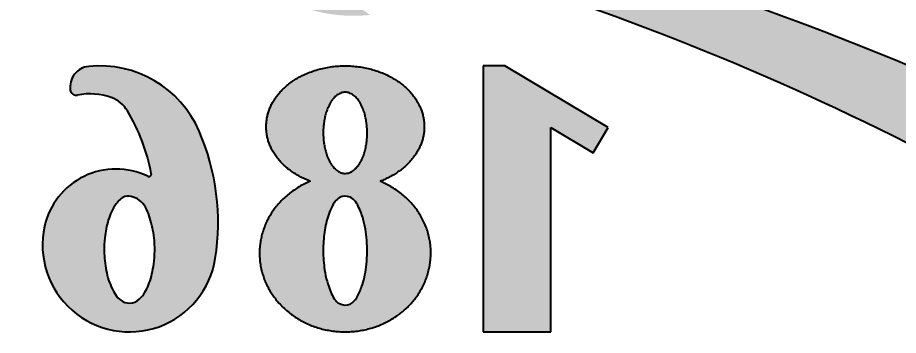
# Model space of a CAD drawing. Header units: millimetres. Extents: x 8 to 586, y 8 to 412.
# Drawn here: x 443.3 to 523.5, y 157.5 to 186.4 of the extents above; entities that cross this region are included whole.
import ezdxf

# ---------------------------------------------------------------- set-up
doc = ezdxf.new("R2010")
doc.units = ezdxf.units.MM
doc.layers.add('DIMENSIONS', color=2, linetype='Continuous')
doc.layers.add('HATCH', color=3, linetype='Continuous')
doc.layers.add('OUTLINE', color=7, linetype='Continuous', lineweight=25)
doc.styles.add('SLDTEXTSTYLE0', font='TXT', dxfattribs={"width": 0.75})
doc.dimstyles.new('SLDDIMSTYLE22', dxfattribs={"dimtxt": 3.5, "dimasz": 2, "dimexe": 0, "dimexo": 0.0625, "dimgap": 0.875, "dimtad": 1, "dimlfac": 0.5, "dimrnd": 1e-09, "dimzin": 12, "dimdsep": 46, "dimtxsty": 'SLDTEXTSTYLE0', "dimsah": 1, "dimcen": 0.09, "dimadec": 0, "dimazin": 3, "dimtfac": 1, "dimtofl": 0, "dimtmove": 0, "dimatfit": 3, "dimfxl": 0, "dimfrac": 2, "dimtolj": 1, "dimtzin": 12, "dimarcsym": 0})

# ---------------------------------------------------------------- blocks, each defined once
blk = doc.blocks.new('_D_45')
at = {"layer": 'DIMENSIONS'}
for p, q in [((401.2766302917757, 228.5485214960384), (401.2766302917757, 279.6193736303901)), ((568.4766345003709, 185.107031081562), (568.4766345003709, 279.6193736303901)), ((401.2766302917757, 277.6193736303901), (568.4766345003709, 277.6193736303901))]:
    blk.add_line(p, q, dxfattribs=at)
for points in [[(401.2766302917757, 277.6193736303901), (403.2766302917757, 277.1193736303901), (403.2766302917757, 278.1193736303901)], [(568.4766345003709, 277.6193736303901), (566.4766345003709, 278.1193736303901), (566.4766345003709, 277.1193736303901)]]:
    blk.add_solid(points, dxfattribs=at)
at = {"layer": 'DIMENSIONS', "char_height": 3.5, "attachment_point": 1, "style": 'SLDTEXTSTYLE0'}
for s, insert in [('83,6', (474.5127434692691, 282.131110544969)), ('Dev.', (484.8766325301836, 282.131110544969))]:
    blk.add_mtext(s, dxfattribs=dict(at, insert=insert))
blk = doc.blocks.new('_D_46')
at = {"layer": 'DIMENSIONS'}
for p, q in [((510.6234269950513, 269.61937363039), (578.476634500371, 269.61937363039)), ((576.476634500371, 157.819415514321), (576.476634500371, 269.61937363039)), ((554.0210699654325, 157.819415514321), (578.476634500371, 157.819415514321))]:
    blk.add_line(p, q, dxfattribs=at)
for points in [[(576.476634500371, 269.61937363039), (575.976634500371, 267.61937363039), (576.976634500371, 267.61937363039)], [(576.476634500371, 157.819415514321), (576.976634500371, 159.819415514321), (575.976634500371, 159.819415514321)]]:
    blk.add_solid(points, dxfattribs=at)
at = {"layer": 'DIMENSIONS', "insert": (571.9648975857922, 209.1937000418984), "char_height": 3.5, "attachment_point": 1, "rotation": 90, "style": 'SLDTEXTSTYLE0'}
blk.add_mtext('55,9', dxfattribs=at)

msp = doc.modelspace()

# ---------------------------------------------------------------- hatches: boundary and pattern name
at = {"layer": 'HATCH'}
h = msp.add_hatch(color=256, dxfattribs=at)
edge = h.paths.add_edge_path(flags=0)
edge.add_arc((439.1445732455534, 203.4746960547077), 4.08505902245232, 230.4462588867341, 346.05598780940505, ccw=False)
edge.add_arc((395.995160327576, 151.2301906045367), 63.67451731107458, 50.44625888673401, 69.41644553759987)
edge.add_arc((417.8031416220402, 214.9479586516915), 4.148698181517171, 278.012132150155, 370.2453588871003)
edge.add_arc((397.5106675882828, 211.2801741702586), 24.76997712858917, 10.24536999748362, 23.86603333747996)
edge.add_arc((410.3571334519665, 216.9638425088414), 10.72235202789323, 23.86599834381941, 70.53478370627238)
edge.add_arc((412.0803051476655, 221.8393236626783), 5.551313720719889, 70.53481850822695, 125.6238035169756)
edge.add_arc((407.0530534236828, 225.6057998238708), 1.942750155925663, 22.57982864998361, 90.00093690445735)
edge.add_line((407.053021655701, 227.5485499795367), (401.2766302917757, 227.5485214960384))
edge.add_arc((398.5693841505351, 222.975065446281), 5.314666678948369, 19.484344983349786, 59.376692266373084, ccw=False)
edge.add_line((403.5796940189824, 224.7477687295367), (407.0320507348499, 214.7507299128672))
edge.add_arc((406.6150333744509, 214.6067164834429), 0.4411840281884349, -111.78816224786198, 19.051921350081898, ccw=False)
edge.add_line((406.4512764536967, 214.1970495240315), (403.8216984135134, 215.2482570107869))
edge.add_line((403.8216984135134, 215.2482570107869), (404.5278141361695, 212.4799464639117))
edge.add_line((404.5278141361695, 212.4799464639117), (408.8834128926482, 210.7861005071705))
edge.add_arc((409.9869816166385, 213.324734061568), 2.768126487731905, 246.5049458828097, 380.1872729599456)
edge.add_arc((490.8296055780219, 243.049295427272), 83.3659515380859, 193.4842671810806, 200.1876948437648, ccw=False)
edge.add_arc((411.0726785591254, 223.9245840082069), 1.348136436356777, 42.42057145911889, 193.4872208439556, ccw=False)
edge.add_arc((400.9191676650815, 214.6456591821751), 15.10285305905976, -0.23956568348899054, 42.422834274608704, ccw=False)
edge.add_arc((414.3049761343184, 214.5896899219568), 1.716927579916354, 238.93599123846138, 359.7604362678557, ccw=False)
edge.add_line((413.4190494877323, 213.1189845498491), (414.0674160191963, 210.5770154520929))
edge.add_arc((394.6848575932009, 162.3673366006305), 51.9601453625589, 44.83252622382321, 68.09755293072732, ccw=False)
edge.add_arc((444.2852008574253, 211.6785563211441), 17.98119035712648, 224.8325097595506, 259.1731500267438)
edge.add_arc((441.6374353806821, 197.833711016706), 3.885432004928541, 259.1730821515417, 366.0923383481319)
edge.add_line((445.5009230289816, 198.2460762145083), (445.3989570538923, 199.2010124200654))
edge.add_arc((415.0018626786052, -40.4919148686147), 241.6126708984375, 78.75242961183977, 82.77251213802089, ccw=False)
edge.add_arc((459.8450756134353, 195.0898747950161), 2.673076308291213, -66.1713302983776, 31.341296308562107, ccw=False)
edge.add_arc((461.2545064436675, 191.8985747607217), 0.815604126239323, 113.8281483063913, 261.7897155601482)
edge.add_arc((462.7393713010999, 202.1905778724576), 11.21416901259596, 261.7903286792208, 272.884796193286)
edge.add_arc((463.2705601465981, 191.6494425455006), 0.6596583384474598, 272.8845997047841, 320.3110104123778)
edge.add_arc((464.3906241734248, 190.7199316162684), 0.7958601231194327, 18.936368239934495, 140.3121518165642, ccw=False)
edge.add_arc((470.126148408053, 192.6877842447871), 5.267858390659489, 198.9371452573876, 245.6433654340202)
edge.add_arc((473.890491196631, 201.0028466762494), 14.39531914753517, 245.6431877454201, 275.9185869394823)
edge.add_arc((486.4775842575613, 202.9483311396177), 19.69239016191311, 203.3382521412619, 235.6804793991128, ccw=False)
edge.add_arc((415.0018741947634, -40.49191632905702), 241.6126708984376, 55.16315198248799, 77.23268505880941, ccw=False)
edge.add_line((553.0210699654325, 157.819415514321), (550.8828326830679, 169.2817130964237))
edge.add_arc((416.4396183353884, -75.54809919038513), 279.3145446777344, 61.22752326728681, 79.55056439516737)
edge.add_line((467.0982597004292, 199.1341115979698), (461.4677232872717, 219.3608235520705))
edge.add_arc((462.329571084668, 219.6007362344841), 0.8946170806885052, 125.83615409826709, 195.5556142219679, ccw=False)
edge.add_arc((461.3885319096071, 220.9037745889117), 0.7126985952627454, 305.8366615252151, 441.6551505841248)
edge.add_line((461.4919663754205, 221.6089274794053), (457.2057316166386, 222.2376368935992))
edge.add_arc((456.8398265381495, 219.7435098791275), 2.520824486310287, 81.65386445562062, 135.6854583651948)
edge.add_arc((450.1762345600598, 216.8869371208289), 6.703805446624773, 43.53556771305298, 86.84007695667475)
edge.add_arc((450.3401753365397, 219.8558154739654), 3.730404153264073, 86.84065623555108, 132.2978947524189)
edge.add_arc((452.3041636901646, 217.697247131769), 6.64873716048874, 132.2978135814256, 176.2103284141189)
edge.add_arc((459.1418278080447, 217.2443507607867), 13.50138378143307, 176.2104248121361, 245.9968071293197)
edge.add_arc((454.9877745569648, 207.9150243420763), 3.289014339447039, 245.9927738487836, 437.1218086218991)
edge.add_line((455.7208270282796, 211.1213071429824), (455.9113539502986, 210.5121903584044))
edge.add_arc((455.0104771266912, 210.2303727636748), 0.9439280735372734, -137.90048467537872, 17.371033993441188, ccw=False)
edge.add_arc((464.2258981357012, 218.5570790003861), 13.36399333606971, 192.8091029073479, 222.0997570301447, ccw=False)
edge.add_arc((455.3470280033573, 216.538357108443), 4.25852394104005, 138.5211267833035, 192.8089902510268, ccw=False)
edge.add_arc((453.4354233621642, 218.2283370777591), 1.707001924514782, 44.36010111357518, 138.5209063990326, ccw=False)
edge.add_arc((446.891644702576, 211.828884452193), 10.85981750488278, 15.555610693183382, 44.360975583681295, ccw=False)
edge.add_line((457.35367383125, 214.7412001545401), (461.423750638299, 200.1202571900386))
edge.add_arc((416.4393922445111, -75.54806229631328), 279.3145446777345, 80.7319966961637, 84.52086563872187)
h = msp.add_hatch(color=256, dxfattribs=at)
edge = h.paths.add_edge_path(flags=0)
edge.add_arc((449.8731510502322, 173.7718165810992), 5.725667953491193, 70.12941809558941, 101.34874430104702, ccw=False)
edge.add_arc((450.8509973885349, 176.4775108680448), 2.848696449616977, 30.974358055776804, 70.12884401643231, ccw=False)
edge.add_arc((438.4436513059546, 169.0300497037265), 17.31959533691397, 10.690851538493575, 30.974162197825876, ccw=False)
edge.add_arc((455.2347233158573, 172.199978202193), 0.2319229990244177, -115.7563931476165, 10.691049221007404, ccw=False)
edge.add_arc((452.2435068294697, 166.0002459720032), 6.651684761047332, 64.24385600410653, 167.5813650295588)
edge.add_arc((453.4726275954978, 165.7297444423764), 7.91021919250489, 167.582477828554, 351.0719869966746)
edge.add_arc((440.5217046913221, 167.7639052991989), 21.01991844177246, 351.0730298304363, 383.3502665082948)
edge.add_arc((450.7654239994509, 172.1862452920367), 9.862370491027823, 23.35005523436799, 95.83029296113598)
edge.add_arc((449.9551051476551, 180.1224389681402), 1.884915590286184, 95.83179847063026, 188.400036650785)
edge.add_arc((448.6376197233583, 179.9278608452936), 0.5531391501426045, 188.3971735398639, 281.3472224090303)
edge = h.paths.add_edge_path(flags=0)
edge.add_spline(control_points=[(451.1736271244508, 165.1744655068804), (451.1679245282513, 165.5794765451967), (451.2084877932462, 166.532231806426), (451.4949935323691, 168.0198210857783), (452.0529246532361, 169.3336982760342), (453.127717032175, 170.4428362512245), (454.7783717046785, 169.7732801722162), (455.3944413781999, 168.1490179187173), (455.8190303756959, 166.216356778316), (455.784382245499, 164.1878424390218), (455.3641167123596, 162.3321856227597), (454.7355817345351, 161.0621918196996), (453.7913652405456, 160.3192205994181), (452.5977502582988, 160.5639157534605), (451.7904801661273, 161.792568320914), (451.2977300451193, 163.3838442534991), (451.1819963371547, 164.5800654461956), (451.1736271244508, 165.1744655068804)], knot_values=[0, 0, 0, 0, 0.05245159427474243, 0.1236772431413819, 0.1943551709847277, 0.2389854030993693, 0.3055900690901804, 0.3789650012869121, 0.4581868600721282, 0.5625771493212637, 0.638618968667787, 0.7034358344464919, 0.7444487183178784, 0.7829158442148685, 0.8456112558362796, 0.9230212812235005, 1, 1, 1, 1], weights=[1, 1, 1, 1, 1, 1, 1, 1, 1, 1, 1, 1, 1, 1, 1, 1, 1, 1], degree=3, periodic=0)
h = msp.add_hatch(color=256, dxfattribs=at)
edge = h.paths.add_edge_path(flags=0)
edge.add_spline(control_points=[(476.2835514408572, 171.5346949990681), (477.4104856298378, 171.9600655841347), (479.0953706702974, 173.0440336430758), (480.3284209202161, 175.3812526885262), (480.3667392340491, 177.6416964655295), (479.0571369518368, 180.006521098452), (476.585172261047, 181.5540921101779), (473.7752798602694, 182.1455688303681), (470.6871250797673, 181.9375528827132), (467.8299631135663, 180.6299512412722), (465.9470630701532, 178.1165405403171), (465.7769478275362, 175.4826554679507), (467.2216087869627, 172.9753158600319), (468.8782876257374, 171.9354447794463), (469.9395573002323, 171.534694999068)], knot_values=[0, 0, 0, 0, 0.1088078631078956, 0.1711873315826737, 0.2295853500485722, 0.3042015533621714, 0.4027719256472748, 0.4812627161239457, 0.5586850146247926, 0.6778700993211104, 0.7495030289913762, 0.831083638754228, 0.8977887563710272, 1, 1, 1, 1], weights=[1, 1, 1, 1, 1, 1, 1, 1, 1, 1, 1, 1, 1, 1, 1], degree=3, periodic=0)
edge.add_spline(control_points=[(469.9395573002323, 171.534694999068), (468.9596653860839, 171.1357174468114), (467.4994091788405, 170.170273562016), (465.8214932221809, 167.9370032166184), (465.059649927587, 165.1984505532151), (465.8222848247717, 161.6038402859161), (468.7145002432525, 158.5733270769363), (472.9125338834037, 157.497559227248), (476.9629945933873, 158.398315834869), (480.2583746665552, 161.1475155977154), (481.2879435192889, 165.1793285130237), (479.9042609223556, 169.1794553659956), (477.7882938840912, 170.9293046075643), (476.2835514408572, 171.534694999068)], knot_values=[0, 0, 0, 0, 0.07915638906424736, 0.1276096339093855, 0.2065572656237464, 0.283206521410818, 0.3926886207307467, 0.5003012956442621, 0.5928688831590937, 0.6936197226020977, 0.805929103078857, 0.8790891072662358, 1, 1, 1, 1], weights=[1, 1, 1, 1, 1, 1, 1, 1, 1, 1, 1, 1, 1, 1], degree=3, periodic=0)
edge = h.paths.add_edge_path(flags=0)
edge.add_spline(control_points=[(471.1115543705447, 165.1976588662554), (471.111311332805, 165.4937955132861), (471.139617188443, 166.332022961066), (471.3223941789211, 167.696611985066), (471.7725305891356, 169.038251192339), (472.4385288332214, 170.1829166118646), (473.7721955460967, 170.2348517531298), (474.4119727041054, 169.1040203201585), (474.908549550817, 167.7038744795433), (475.153723693793, 165.8496762802949), (475.0897162738725, 163.8224272240864), (474.7451968703993, 162.1327498308072), (474.2313205452839, 161.0102742908871), (473.6109735928402, 160.1915192397568), (472.3628982357262, 160.2759442019508), (471.6294217885431, 161.6963547940397), (471.199968876975, 163.3224813668742), (471.1120322268543, 164.6154004668862), (471.1115543705447, 165.1976588662554)], knot_values=[0, 0, 0, 0, 0.03888234187094974, 0.1105085600102589, 0.178866356864234, 0.2282311786405951, 0.2710528562038954, 0.3257366673761222, 0.3810723719389721, 0.4710472674668582, 0.5672953203349893, 0.6481759623094168, 0.6943168859961288, 0.7313927717615687, 0.7741105815817786, 0.8315911085078562, 0.9235502584076885, 1, 1, 1, 1], weights=[1, 1, 1, 1, 1, 1, 1, 1, 1, 1, 1, 1, 1, 1, 1, 1, 1, 1, 1], degree=3, periodic=0)
edge = h.paths.add_edge_path(flags=0)
edge.add_spline(control_points=[(471.1121036869508, 176.0379298623492), (471.116026473818, 176.363093639916), (471.1822324873294, 177.1598251921647), (471.4987844047813, 178.2810079195382), (472.1036102335316, 179.2839175527658), (473.102255030593, 179.821454516678), (474.2523170529491, 179.216107246204), (474.8855429912704, 177.9132280021324), (475.1429723060971, 176.4653889328645), (475.0912286804647, 175.0209191823016), (474.8168035584362, 173.8557436853371), (474.2880989440548, 172.8636853084571), (473.6127052885872, 172.2539868995803), (472.613214813423, 172.2197547343442), (471.7587646497701, 173.0390109712295), (471.2270984936951, 174.3867239783173), (471.1050285330285, 175.4514631859423), (471.1121036869508, 176.0379298623492)], knot_values=[0, 0, 0, 0, 0.05360810106660823, 0.1318720559050919, 0.1899339653512554, 0.2451199915876223, 0.2986363802742517, 0.3827870892542441, 0.4765827287154301, 0.5397939241723427, 0.6207045968689545, 0.6714010391601242, 0.7251619563002292, 0.7614475703511332, 0.8256990261349508, 0.9033122167042258, 1, 1, 1, 1], weights=[1, 1, 1, 1, 1, 1, 1, 1, 1, 1, 1, 1, 1, 1, 1, 1, 1, 1], degree=3, periodic=0)
msp.add_hatch(color=256, dxfattribs=at).paths.add_polyline_path([(487.6553165775757, 182.048611014693), (485.6553165775759, 182.048611014693), (485.6553165775759, 157.8194240029743), (491.8254825932009, 157.8194240029743), (491.8254825932009, 176.4193995889118), (495.6683781010134, 174.1285670693806), (497.0509464603883, 176.4477809365676)], flags=0)

# ---------------------------------------------------------------- linework, layer by layer
at = {"layer": 'OUTLINE'}
for p, q in [((487.6552994114382, 182.0486162599017), (485.6553251606448, 182.0486162599017)), ((485.6553251606448, 182.0486162599017), (485.6553251606448, 157.819447367995)), ((497.0508987766726, 176.4478062089374), (487.6552994114382, 182.0486162599017)), ((491.8254787785037, 176.4193747933795), (495.6684286457522, 174.1285894807269)), ((491.8254787785037, 157.819447367995), (491.8254787785037, 176.4193747933795)), ((495.6684286457522, 174.1285894807269), (497.0508987766726, 176.4478062089374)), ((485.6553251606448, 157.819447367995), (491.8254787785037, 157.819447367995))]:
    msp.add_line(p, q, dxfattribs=at)
for centre, radius, start, end in [((416.4396183353884, -75.54809919038513), 279.3145446777344, 61.22752326728679, 79.55056439516737), ((415.0018741947634, -40.49191632905702), 241.6126708984376, 55.16315198248881, 77.23268505881018), ((449.9551051476551, 180.1224389681402), 1.88491559028616, 95.83179847063026, 188.400036650785), ((450.7654239994509, 172.1862452920367), 9.862370491027875, 23.35005523436798, 95.83029296113598), ((448.6376197233583, 179.9278608452936), 0.5531391501425961, 188.3971735398639, 281.347222409031), ((449.8731510502322, 173.7718165810992), 5.725667953491222, 70.12941809559017, 101.3487443010477), ((450.8509973885349, 176.4775108680448), 2.84869644961696, 30.9743580557776, 70.12884401643305), ((438.4436513059546, 169.0300497037265), 17.319595336914, 10.69085153849442, 30.97416219782671), ((440.5217046913221, 167.7639052991989), 21.0199184417725, 351.0730298304363, 23.350266508294), ((452.2435068294697, 166.0002459720032), 6.651684761047293, 64.24385600410653, 167.5813650295588), ((455.2347233158573, 172.199978202193), 0.2319229990244506, 244.2436068523851, 10.69104922100825), ((453.4726275954978, 165.7297444423764), 7.910219192504897, 167.582477828554, 351.0719869966746)]:
    msp.add_arc(centre, radius, start, end, dxfattribs=at)
for points, knots in [([(469.9396068912969, 171.5347145493916), (469.794724502814, 171.5921388517498), (469.5044305019034, 171.7071972149892), (469.0821704167549, 171.9118885607787), (468.6715958196652, 172.1407289345179), (468.2765887157669, 172.3964042436048), (467.9019545201868, 172.6766239109693), (467.5502596731758, 172.9812052710711), (467.2241516648164, 173.3099674419288), (466.9244176291518, 173.6640482343809), (466.6686414803778, 174.0234257693647), (466.4551852952208, 174.3822575247447), (466.2818766613543, 174.7358678535386), (466.1390129641975, 175.1028143625308), (466.0305212612748, 175.481995269193), (465.9582277479972, 175.870757715403), (465.92202045011, 176.2580863790188), (465.9190337293542, 176.6403235932816), (465.9468902020081, 177.0143079505007), (466.0049274583191, 177.384585163126), (466.0928812895864, 177.7480953288719), (466.212607937925, 178.1090755097902), (466.3662622370486, 178.4639740710587), (466.5531649048256, 178.8102906349582), (466.7671724057414, 179.1405913844237), (467.0060071661961, 179.4539142238154), (467.2663946707545, 179.7501104944338), (467.5626709961342, 180.0447562394997), (467.8959661921471, 180.3338232170186), (468.2674421577337, 180.6126143231967), (468.6570013931113, 180.8659023845332), (469.1029703293293, 181.1165706372161), (469.6081691172362, 181.3555548082451), (470.1734674842366, 181.5727044304027), (470.7523021595561, 181.7489618424716), (471.3403133905092, 181.8847417197422), (471.9340005696908, 181.9809675877814), (472.5309671879498, 182.03751477653), (473.1293361963085, 182.0553288405484), (473.7272709649691, 182.0346443027808), (474.3228694599848, 181.9761438781424), (474.9139078741935, 181.8791363402252), (475.4979438326548, 181.7425437153694), (476.0725017263809, 181.5659152499071), (476.6344980283832, 181.3483763992682), (477.1406233014812, 181.1080636437297), (477.5907348582105, 180.8540280461025), (477.9865084428352, 180.5948902196469), (478.3628858574982, 180.3089383308601), (478.7171165790855, 179.9959939560843), (479.0440322178888, 179.6575656509294), (479.3407629501783, 179.2949417748506), (479.6046116738794, 178.9105763799988), (479.8332159367631, 178.5047525799923), (480.0131363496838, 178.1015765240538), (480.1469208177334, 177.7064884727936), (480.2393116117361, 177.323958243436), (480.2952757326518, 176.9342095473218), (480.3158378629713, 176.5407108799002), (480.3005542247199, 176.146887265384), (480.2513044356072, 175.7636077377838), (480.1699635813596, 175.3939305925079), (480.0593871886576, 175.0400312307157), (479.9201654289311, 174.6963718733861), (479.7547312740875, 174.3642638151444), (479.5479544662247, 174.0161050249781), (479.2942688994008, 173.6582927360124), (478.9893368283302, 173.2983416821702), (478.6563128711416, 172.9649520767381), (478.2987543716737, 172.6580761077219), (477.9220890037947, 172.3793761055348), (477.5299574784722, 172.128074279651), (477.1255804021395, 171.9042033039962), (476.710575913623, 171.7037922713972), (476.4256401756015, 171.5909694293552), (476.2835676533206, 171.5347145493915)], [0, 0, 0, 0, 0.01386833222716333, 0.02778732246438975, 0.04173231889314264, 0.05568512704940914, 0.06963716084266895, 0.0833422074838073, 0.09706051792809459, 0.1108143823270374, 0.1245905866851746, 0.1362739392077637, 0.1479416653820686, 0.159603209122862, 0.1712790041575757, 0.1829945235603041, 0.194750019937438, 0.2058600740374706, 0.216980900921712, 0.228094039372882, 0.2391845926754225, 0.2502336616978389, 0.2619064702805715, 0.2735616862222409, 0.2852227820664633, 0.296902909480805, 0.3085984775349923, 0.3202995862093231, 0.3340706566215972, 0.3478341716496594, 0.3616090297795797, 0.3754006177053463, 0.3933429174293605, 0.411303435772663, 0.4292562236597338, 0.4471575788988413, 0.4649800738500652, 0.4827517168069889, 0.5004940926427156, 0.518228474602528, 0.5359705296100716, 0.5537283388026482, 0.5715027939025406, 0.5893184815361061, 0.6071891645053762, 0.625097675571419, 0.6391391897186965, 0.6531647502997688, 0.6671729968167962, 0.6811772654846652, 0.695196560382708, 0.7090100265110814, 0.722836692700357, 0.7366430199121455, 0.7504139422461935, 0.7620715649670785, 0.773725872267327, 0.7853919536786776, 0.7970692851090769, 0.8087517772258149, 0.8204259441729713, 0.8314193922605633, 0.8424023385948513, 0.8533894188298976, 0.8643892269608553, 0.875396840614013, 0.8894029703967423, 0.9033783438660186, 0.9173391263913948, 0.931303288730069, 0.9452810152913951, 0.9590130504721327, 0.9727290188434056, 0.986402347754275, 1, 1, 1, 1]), ([(471.1121494633181, 176.037905066817), (471.1168741746954, 176.1893635873631), (471.1263207140477, 176.4921881961735), (471.1799077653646, 176.9441336260487), (471.2643050486154, 177.3914548637559), (471.3843727356166, 177.8310928751888), (471.5227488518727, 178.2051838233891), (471.6651756344194, 178.5155263348722), (471.8029574007913, 178.7647195298311), (471.9660257145271, 178.9997649290974), (472.1382317557357, 179.1903498629489), (472.3101789592057, 179.3389231363783), (472.4714594775943, 179.4514848029573), (472.6438519615455, 179.5440624891754), (472.8245664613304, 179.6117019631793), (473.0110198962017, 179.6494470508687), (473.2001480895607, 179.650493202036), (473.386668950033, 179.6144286155138), (473.5674844548357, 179.5483012072761), (473.7402819246856, 179.4572327704167), (473.90246270369, 179.3464406642995), (474.0516768754071, 179.2201925727551), (474.209208049702, 179.0593779914661), (474.3665754755027, 178.8580226157205), (474.5161403894129, 178.6135298736882), (474.6419170218252, 178.3556752176971), (474.7690789983716, 178.0356340061619), (474.8902170827934, 177.6533212068409), (474.9955668183301, 177.2089905271712), (475.0674925458607, 176.7595896944846), (475.107130501768, 176.3069336138147), (475.116480880013, 175.8526176424495), (475.0944904083698, 175.3981779521226), (475.0420176137711, 174.9455263341749), (474.9578156282221, 174.4973555866852), (474.8378333604339, 174.0579199456575), (474.6992022618564, 173.6847779312631), (474.554268405581, 173.3765024903718), (474.4125485143582, 173.1291417829599), (474.246803889838, 172.8942507540452), (474.0687521819968, 172.6910905017784), (473.8814224155254, 172.5243401461601), (473.6899467650004, 172.3966214549794), (473.4795060655843, 172.3035882458461), (473.2540632767219, 172.254412059059), (473.0359201104377, 172.2486406351003), (472.8339726497393, 172.2790275729639), (472.6534094902106, 172.3394652166905), (472.4845353947438, 172.42753399524), (472.3276019072449, 172.5384101080695), (472.1824430419799, 172.6676639392217), (472.0266404474492, 172.8346534387618), (471.8686197669424, 173.041322019003), (471.7146635081519, 173.2867382474826), (471.5843195478517, 173.5416666561697), (471.4530093210209, 173.8565120510769), (471.3322396945592, 174.2355378470792), (471.2284843099914, 174.6783628149078), (471.1571884261036, 175.1282294059375), (471.1152047324774, 175.5822958714114), (471.1131675556821, 175.8860846481715), (471.1121494633181, 176.037905066817)], [0, 0, 0, 0, 0.02483359854805178, 0.04965204161871303, 0.07452200225263257, 0.09940609567280824, 0.1242783422624407, 0.1398200605865601, 0.1553533386275764, 0.1709016021848898, 0.1866208263352759, 0.197318274732523, 0.2080980047229155, 0.2188011610955559, 0.2293151315009458, 0.239624367606715, 0.2498264126648505, 0.2601115154835221, 0.2706025816417927, 0.2812819872299904, 0.2920529970483258, 0.3027415191736527, 0.3132748820635262, 0.3289115409174637, 0.3445217288807751, 0.360181755149633, 0.3758883805432511, 0.4009454124220513, 0.425858032924839, 0.4506895876482636, 0.4754925261153589, 0.5002955415820295, 0.5251318854735981, 0.5500252645914964, 0.574947190177292, 0.5998218602861666, 0.6246192368266951, 0.6401018611777106, 0.6556252108958618, 0.6712948537523458, 0.6871610951258885, 0.6998035499962951, 0.7123088332074861, 0.7247472277483525, 0.7372959457259636, 0.7498929392593968, 0.7603125307807034, 0.7706223457863816, 0.7809600694623452, 0.7914280494949022, 0.8020454214220066, 0.8127704054100815, 0.8288277864555029, 0.8446144792035831, 0.8602080334033322, 0.8757128890820003, 0.9004948266164594, 0.9253273991073854, 0.9502126008802032, 0.975118423207554, 1, 1, 1, 1]), ([(469.9396068912966, 171.5347145493915), (469.767581609851, 171.4604922133869), (469.4232607342224, 171.3119309117603), (468.9281365093578, 171.0433687716458), (468.4517816607503, 170.7424688350649), (467.9983393102536, 170.4074779708814), (467.5730501834787, 170.0426055291082), (467.178277331777, 169.6497731502306), (466.8164555994008, 169.2307379563213), (466.4876034495364, 168.7849812656527), (466.209352296971, 168.3378106269781), (465.9782731580991, 167.8950926154513), (465.7890078768698, 167.4623700312179), (465.6296512665392, 167.0171191977956), (465.5011789799446, 166.5616933739677), (465.4043134425772, 166.0984572466219), (465.3364812191654, 165.6018737937827), (465.3058361974212, 165.0734353351095), (465.322130186828, 164.5164448503778), (465.3850553495833, 163.9628235340816), (465.4885827573276, 163.4438875143567), (465.6239598057539, 162.9615735478517), (465.7834622716783, 162.5163212967933), (465.974092930989, 162.0833280277101), (466.1951659457995, 161.6647280974529), (466.4447006324526, 161.2618428489531), (466.7374275919134, 160.8528693656777), (467.0772203958828, 160.4431655553396), (467.4664991499478, 160.0387598039864), (467.884765821599, 159.6636753040421), (468.3316292756212, 159.3176214624008), (468.8048078933606, 159.0032959237448), (469.302083556163, 158.7234867469288), (469.8175993383023, 158.4809771241833), (470.3484143582863, 158.2757258752138), (470.8886251107713, 158.108892879756), (471.4354157240295, 157.979891522479), (471.9860288351545, 157.8879002050794), (472.5412373801163, 157.8323110445222), (473.1018937420149, 157.813246797841), (473.6655046409685, 157.8313629041218), (474.2296333066902, 157.8874407291214), (474.7884847344599, 157.9810693847659), (475.33974037847, 158.1120093121399), (475.8777430885783, 158.2791255214529), (476.4004374080233, 158.4813625933735), (476.9056694289375, 158.7177117427854), (477.3939166699153, 158.9889255883959), (477.8387137777493, 159.2784721833576), (478.2410366908254, 159.5795578693324), (478.6022814473199, 159.8868373257187), (478.9434936021053, 160.2161280716453), (479.2625245242492, 160.5670610286483), (479.557541859676, 160.9388963501112), (479.8428797987124, 161.3541585739355), (480.1101373460317, 161.8160672993721), (480.3516827049436, 162.324842099657), (480.5521635987366, 162.8520343732232), (480.7022167449508, 163.3663355791904), (480.8076322615113, 163.86196906911), (480.8748165308747, 164.3346890385842), (480.9086154639519, 164.8099379338937), (480.9081634079677, 165.285208792614), (480.8728506965316, 165.7581096582965), (480.7973285801155, 166.253823408391), (480.6763420196955, 166.7689497587896), (480.503935123683, 167.2984502009935), (480.288902898204, 167.8116867617036), (480.0321366676683, 168.3085348922981), (479.7346291198958, 168.7853311441127), (479.3986039368446, 169.2393422095483), (479.0286008373898, 169.665863529111), (478.6275310857344, 170.0634222809733), (478.2003027667383, 170.4277637483081), (477.7506778252097, 170.758584446609), (477.2811209039085, 171.0537352580848), (476.7929793199635, 171.317137175448), (476.4533231360806, 171.4622094330584), (476.2835676533206, 171.5347145493915)], [0, 0, 0, 0, 0.01386510385991981, 0.02775199471615385, 0.04164880883401954, 0.05555143081046889, 0.0694511783481142, 0.08309861994889833, 0.09674524408039313, 0.1103996726810788, 0.1240686444052568, 0.1356942814374954, 0.147343977896259, 0.1590082383736172, 0.1706787551384921, 0.1823501025526882, 0.1940173607585668, 0.2077551567935624, 0.2214892070539504, 0.2352215540939241, 0.248959136321423, 0.2606192082406715, 0.2722803060096666, 0.2839457016804179, 0.2956157439076687, 0.3072992965614894, 0.3190045675886865, 0.3328247244613931, 0.3466681405151375, 0.3605251625032187, 0.374382005158108, 0.38847652544855, 0.4025440100362727, 0.4165879804162012, 0.4306188989596966, 0.444644430322349, 0.4584132682593414, 0.4721814596882343, 0.4859444681333426, 0.4996940570936224, 0.5136841658539615, 0.527662040673683, 0.5416340930774162, 0.555604263197561, 0.5695781444443215, 0.583310195579317, 0.5970660861774716, 0.6108408942367205, 0.6246269610224457, 0.6363263242880842, 0.6480218456864357, 0.6597155921302931, 0.6714095346122224, 0.6831090280760044, 0.694829832407134, 0.7086821517721517, 0.722571747827466, 0.736482235186737, 0.7503962607315311, 0.7621923902701866, 0.773969257812609, 0.7857176577506625, 0.797436738499056, 0.8091254824084891, 0.8207927405216424, 0.8345265395779801, 0.8482527229775119, 0.8619731001583452, 0.8756795412824939, 0.8896144820623741, 0.9035358765863993, 0.9174546627979566, 0.9313778379619847, 0.9453056925243075, 0.958987925594384, 0.9726675532296909, 0.9863396195427445, 0.9999999999999999, 0.9999999999999999, 0.9999999999999999, 0.9999999999999999]), ([(451.1736271244508, 165.1744655068805), (451.1679245282514, 165.5794765451967), (451.2084877932462, 166.532231806426), (451.4949935323691, 168.0198210857783), (452.0529246532361, 169.3336982760342), (453.127717032175, 170.4428362512245), (454.7783717046785, 169.7732801722162), (455.3944413781999, 168.1490179187173), (455.8190303756959, 166.216356778316), (455.784382245499, 164.1878424390218), (455.3641167123596, 162.3321856227597), (454.7355817345351, 161.0621918196996), (453.7913652405456, 160.3192205994181), (452.5977502582988, 160.5639157534605), (451.7904801661273, 161.792568320914), (451.2977300451193, 163.3838442534991), (451.1819963371546, 164.5800654461955), (451.1736271244508, 165.1744655068805)], [0, 0, 0, 0, 0.05245159427474243, 0.1236772431413819, 0.1943551709847277, 0.2389854030993693, 0.3055900690901804, 0.3789650012869121, 0.4581868600721282, 0.5625771493212637, 0.638618968667787, 0.7034358344464919, 0.7444487183178784, 0.7829158442148685, 0.8456112558362796, 0.9230212812235005, 1, 1, 1, 1]), ([(471.1115543705446, 165.1976588662553), (471.1113113328049, 165.493795513286), (471.139617188443, 166.332022961066), (471.3223941789211, 167.696611985066), (471.7725305891356, 169.038251192339), (472.4385288332214, 170.1829166118646), (473.7721955460967, 170.2348517531298), (474.4119727041054, 169.1040203201585), (474.908549550817, 167.7038744795433), (475.153723693793, 165.8496762802949), (475.0897162738725, 163.8224272240864), (474.7451968703993, 162.1327498308072), (474.2313205452839, 161.0102742908871), (473.6109735928402, 160.1915192397568), (472.3628982357262, 160.2759442019508), (471.6294217885431, 161.6963547940397), (471.199968876975, 163.3224813668742), (471.1120322268543, 164.6154004668862), (471.1115543705446, 165.1976588662553)], [0, 0, 0, 0, 0.03888234187094974, 0.1105085600102589, 0.178866356864234, 0.2282311786405951, 0.2710528562038954, 0.3257366673761222, 0.3810723719389721, 0.4710472674668582, 0.5672953203349893, 0.6481759623094168, 0.6943168859961288, 0.7313927717615687, 0.7741105815817786, 0.8315911085078562, 0.9235502584076885, 1, 1, 1, 1])]:
    msp.add_open_spline(points, degree=3, knots=knots, dxfattribs=at)

# ---------------------------------------------------------------- dimensions: what is measured, and where the dimension line sits
at = {"layer": 'DIMENSIONS'}
dim = msp.add_linear_dim(base=(568.4766345003709, 277.6193736303901), p1=(401.2766302917757, 227.5485214960384), p2=(568.4766345003709, 184.107031081562), text='<> Dev.', dimstyle='SLDDIMSTYLE22', dxfattribs=at)
dim.commit()
dim.dimension.update_dxf_attribs({"geometry": '_D_45', "text_midpoint": (484.8766323960734, 277.6193736303901), "dimtype": 160})
dim = msp.add_linear_dim(base=(576.4766345003711, 269.61937363039), p1=(553.0210699654325, 157.819415514321), p2=(509.6234269950513, 269.61937363039), angle=90.0000000000002, dimstyle='SLDDIMSTYLE22', dxfattribs=at)
dim.commit()
dim.dimension.update_dxf_attribs({"geometry": '_D_46', "text_midpoint": (576.4766345003711, 213.7193945723556), "dimtype": 160})

doc.saveas('drawing.dxf')
